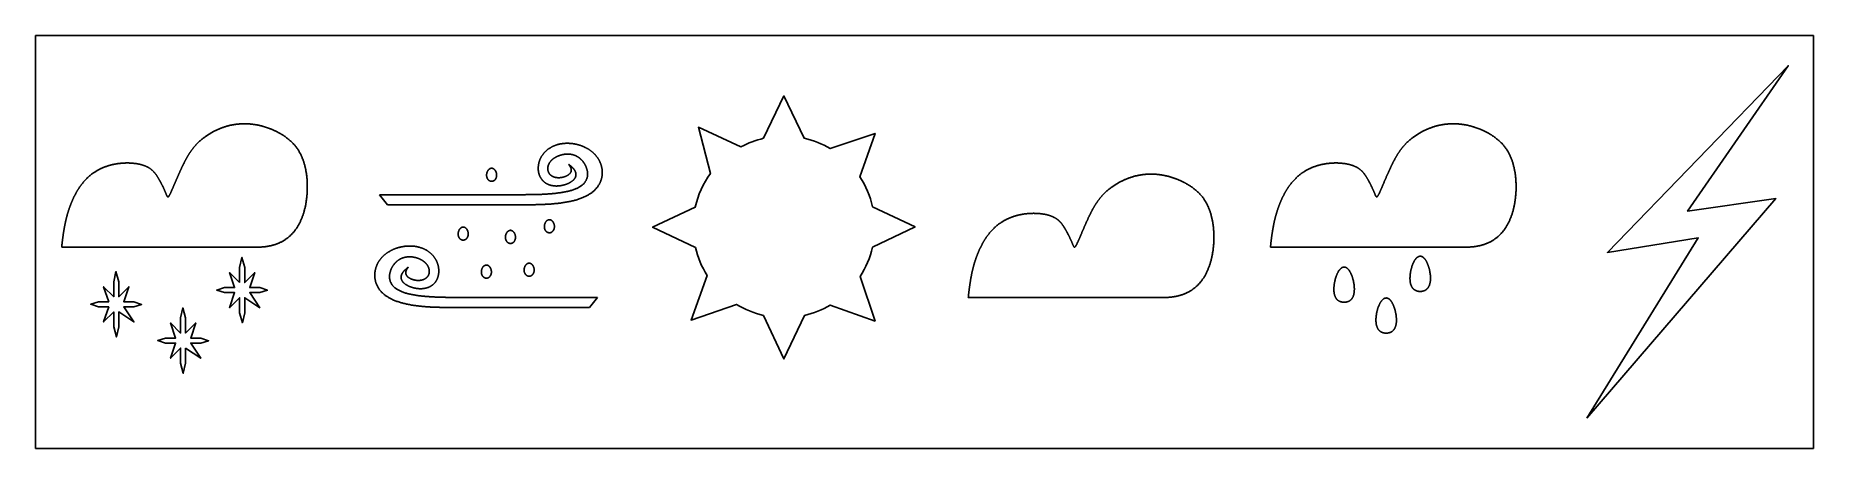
# Model space of a CAD drawing. Header units: millimetres. Extents: x 0 to 177, y -50 to -9.
import ezdxf

# ---------------------------------------------------------------- set-up
doc = ezdxf.new("R2010")
doc.units = ezdxf.units.MM
doc.layers.get('0').update_dxf_attribs({"linetype": 'CONTINUOUS'})

msp = doc.modelspace()

# ---------------------------------------------------------------- linework, layer by layer
for p, q in [((34.94, -25.8), (34.14, -24.8)), ((34.14, -24.8), (48.44, -24.8)), ((34.94, -25.8), (48.94, -25.8)), ((2.6, -30), (21.6, -30)), ((122.6, -30), (141.6, -30)), ((55.79, -35), (41.5, -35)), ((55, -36), (55.79, -35)), ((92.6, -35), (111.6, -35)), ((55, -36), (41, -36))]:
    msp.add_line(p, q)
for points in [[(0, -50), (176.5, -50), (176.5, -9), (0, -9)], [(154, -47), (172.76, -25.17), (164, -26.45), (174, -12), (156.05, -30.53), (165.06, -29.1)], [(20.26, -33.53), (20.26, -32.03), (20.48, -31.03), (20.76, -32.03), (20.76, -33.53), (21.76, -32.53), (21.26, -34.03), (22.26, -34.03), (23.02, -34.29), (22.26, -34.53), (21.26, -34.53), (22.26, -36.03), (20.76, -35.03), (20.76, -36.53), (20.53, -37.51), (20.26, -36.53), (20.26, -35.03), (19.26, -36.03), (19.76, -34.53), (18.76, -34.53), (17.98, -34.27), (18.76, -34.03), (19.76, -34.03), (19.26, -32.53)], [(7.26, -35.44), (6.76, -33.94), (7.76, -34.94), (7.76, -33.44), (7.98, -32.44), (8.26, -33.44), (8.26, -34.94), (9.26, -33.94), (8.76, -35.44), (9.76, -35.44), (10.52, -35.69), (9.76, -35.94), (8.76, -35.94), (9.76, -37.44), (8.26, -36.44), (8.26, -37.94), (8.03, -38.92), (7.76, -37.94), (7.76, -36.44), (6.76, -37.44), (7.26, -35.94), (6.26, -35.94), (5.48, -35.68), (6.26, -35.44)], [(14.9, -40.04), (14.9, -41.54), (14.67, -42.53), (14.4, -41.54), (14.4, -40.04), (13.4, -41.04), (13.9, -39.54), (12.9, -39.54), (12.13, -39.29), (12.9, -39.04), (13.9, -39.04), (13.4, -37.54), (14.4, -38.54), (14.4, -37.04), (14.62, -36.05), (14.9, -37.04), (14.9, -38.54), (15.9, -37.54), (15.4, -39.04), (16.4, -39.04), (17.17, -39.3), (16.4, -39.54), (15.4, -39.54), (16.4, -41.04)]]:
    msp.add_lwpolyline(points, close=True)
msp.add_lwpolyline([(72.28, -19.2, 0.066899), (70.03, -20.05), (65.81, -18.11), (67, -22.69, 0.102693), (65.49, -26.03), (61.25, -28.04), (65.51, -30.06, 0.083676), (66.67, -32.82), (65.07, -37.25), (69.57, -35.69, 0.080972), (72.26, -36.79), (74.29, -41.11), (76.34, -36.79, 0.076775), (78.9, -35.77), (83.35, -37.35), (81.86, -32.92, 0.087926), (83.09, -30.02), (87.31, -28), (83.1, -26, 0.089784), (81.84, -23.04), (83.34, -18.71), (78.89, -20.23, 0.07709), (76.32, -19.2), (74.3, -15)], format="xyb", close=True)
for points in [[(21.6, -30), (21.82, -30.01), (22.27, -30.02), (22.9, -29.98), (23.67, -29.83), (24.5, -29.49), (25.21, -29), (25.8, -28.36), (26.27, -27.59), (26.62, -26.71), (26.85, -25.76), (26.98, -24.76), (27, -23.77), (26.93, -22.81), (26.76, -21.93), (26.5, -21.13), (26.16, -20.44), (25.73, -19.85), (25.21, -19.34), (24.61, -18.9), (23.93, -18.51), (23.18, -18.19), (22.36, -17.93), (21.49, -17.77), (20.59, -17.73), (19.68, -17.81), (18.79, -18.03), (17.96, -18.36), (17.21, -18.77), (16.58, -19.22), (16.08, -19.66), (15.72, -20.07), (15.43, -20.46), (15.16, -20.87), (14.86, -21.4), (14.52, -22.08), (14.15, -22.92), (13.76, -23.82), (13.44, -24.59), (13.21, -25.05), (13.09, -25.08), (12.98, -24.77), (12.78, -24.29), (12.52, -23.74), (12.23, -23.22), (11.95, -22.76), (11.63, -22.38), (11.22, -22.08), (10.69, -21.85), (10.03, -21.7), (9.26, -21.63), (8.42, -21.66), (7.57, -21.8), (6.75, -22.06), (6.02, -22.42), (5.39, -22.88), (4.85, -23.41), (4.41, -23.97), (4.05, -24.55), (3.76, -25.12), (3.52, -25.68), (3.31, -26.24), (3.14, -26.8), (2.99, -27.39), (2.87, -27.99), (2.76, -28.63), (2.69, -29.16), (2.64, -29.57), (2.61, -29.86), (2.6, -30)], [(141.6, -30), (141.82, -30.01), (142.27, -30.02), (142.9, -29.98), (143.67, -29.83), (144.5, -29.49), (145.21, -29), (145.8, -28.36), (146.27, -27.59), (146.62, -26.71), (146.85, -25.76), (146.98, -24.76), (147, -23.77), (146.93, -22.81), (146.76, -21.93), (146.5, -21.13), (146.16, -20.44), (145.73, -19.85), (145.21, -19.34), (144.61, -18.9), (143.93, -18.51), (143.18, -18.19), (142.36, -17.93), (141.49, -17.77), (140.59, -17.73), (139.68, -17.81), (138.79, -18.03), (137.96, -18.36), (137.21, -18.77), (136.58, -19.22), (136.08, -19.66), (135.72, -20.07), (135.43, -20.46), (135.16, -20.87), (134.86, -21.4), (134.52, -22.08), (134.15, -22.92), (133.76, -23.82), (133.44, -24.59), (133.21, -25.05), (133.09, -25.08), (132.98, -24.77), (132.78, -24.29), (132.52, -23.74), (132.23, -23.22), (131.95, -22.76), (131.63, -22.38), (131.22, -22.08), (130.69, -21.85), (130.03, -21.7), (129.26, -21.63), (128.42, -21.66), (127.57, -21.8), (126.75, -22.06), (126.02, -22.42), (125.39, -22.88), (124.85, -23.41), (124.41, -23.97), (124.05, -24.55), (123.76, -25.12), (123.52, -25.68), (123.31, -26.24), (123.14, -26.8), (122.99, -27.39), (122.87, -27.99), (122.76, -28.63), (122.69, -29.16), (122.64, -29.57), (122.61, -29.86), (122.6, -30)], [(48.44, -24.8), (48.68, -24.8), (49.16, -24.8), (49.86, -24.79), (50.72, -24.75), (51.69, -24.67), (52.55, -24.55), (53.28, -24.37), (53.87, -24.14), (54.33, -23.84), (54.63, -23.49), (54.8, -23.09), (54.83, -22.65), (54.74, -22.22), (54.56, -21.8), (54.31, -21.43), (54, -21.14), (53.66, -20.93), (53.28, -20.8), (52.88, -20.75), (52.47, -20.78), (52.06, -20.88), (51.67, -21.04), (51.33, -21.26), (51.05, -21.55), (50.88, -21.87), (50.82, -22.22), (50.88, -22.55), (51.06, -22.83), (51.35, -23.03), (51.73, -23.13), (52.14, -23.13), (52.54, -23.03), (52.88, -22.87), (53.12, -22.66), (53.22, -22.41), (53.18, -22.18), (53.08, -22), (52.99, -21.87), (52.94, -21.8)], [(48.94, -25.8), (49.25, -25.8), (49.87, -25.79), (50.74, -25.77), (51.8, -25.69), (52.94, -25.52), (53.92, -25.28), (54.72, -24.95), (55.36, -24.54), (55.83, -24.04), (56.15, -23.47), (56.29, -22.84), (56.27, -22.2), (56.08, -21.57), (55.73, -20.98), (55.23, -20.48), (54.61, -20.09), (53.91, -19.82), (53.16, -19.68), (52.42, -19.68), (51.72, -19.82), (51.11, -20.09), (50.6, -20.48), (50.21, -20.96), (49.96, -21.52), (49.87, -22.12), (49.92, -22.7), (50.15, -23.22), (50.53, -23.63), (51.05, -23.89), (51.66, -23.98), (52.31, -23.91), (52.91, -23.71), (53.38, -23.42), (53.66, -23.06), (53.7, -22.67), (53.53, -22.33), (53.28, -22.07), (53.06, -21.89), (52.94, -21.8)], [(45.28, -22.18), (45.24, -22.18), (45.18, -22.18), (45.09, -22.22), (44.98, -22.3), (44.86, -22.46), (44.79, -22.66), (44.76, -22.86), (44.79, -23.06), (44.86, -23.24), (44.98, -23.38), (45.12, -23.46), (45.28, -23.49), (45.43, -23.46), (45.58, -23.38), (45.69, -23.24), (45.76, -23.06), (45.79, -22.86), (45.76, -22.66), (45.69, -22.46), (45.58, -22.3), (45.46, -22.22), (45.37, -22.18), (45.31, -22.18), (45.28, -22.18)], [(111.6, -35), (111.82, -35.01), (112.27, -35.02), (112.9, -34.98), (113.67, -34.83), (114.5, -34.49), (115.21, -34), (115.8, -33.36), (116.27, -32.59), (116.62, -31.71), (116.85, -30.76), (116.98, -29.76), (117, -28.77), (116.93, -27.81), (116.76, -26.93), (116.5, -26.13), (116.16, -25.44), (115.73, -24.85), (115.21, -24.34), (114.61, -23.9), (113.93, -23.51), (113.18, -23.19), (112.36, -22.93), (111.49, -22.77), (110.59, -22.73), (109.68, -22.81), (108.79, -23.03), (107.96, -23.36), (107.21, -23.77), (106.58, -24.22), (106.08, -24.66), (105.72, -25.07), (105.43, -25.46), (105.16, -25.87), (104.86, -26.4), (104.52, -27.08), (104.15, -27.92), (103.76, -28.82), (103.44, -29.59), (103.21, -30.05), (103.09, -30.08), (102.98, -29.77), (102.78, -29.29), (102.52, -28.74), (102.23, -28.22), (101.95, -27.76), (101.63, -27.38), (101.22, -27.08), (100.69, -26.85), (100.03, -26.7), (99.26, -26.63), (98.42, -26.66), (97.57, -26.8), (96.75, -27.06), (96.02, -27.42), (95.39, -27.88), (94.85, -28.41), (94.41, -28.97), (94.05, -29.55), (93.76, -30.12), (93.52, -30.68), (93.31, -31.24), (93.14, -31.8), (92.99, -32.39), (92.87, -32.99), (92.76, -33.63), (92.69, -34.16), (92.64, -34.57), (92.61, -34.86), (92.6, -35)], [(42.45, -28.01), (42.42, -28.01), (42.36, -28.02), (42.27, -28.05), (42.15, -28.14), (42.04, -28.3), (41.97, -28.49), (41.94, -28.7), (41.96, -28.9), (42.04, -29.08), (42.15, -29.21), (42.29, -29.3), (42.45, -29.33), (42.61, -29.3), (42.75, -29.21), (42.87, -29.08), (42.94, -28.9), (42.97, -28.7), (42.94, -28.49), (42.87, -28.3), (42.75, -28.14), (42.64, -28.05), (42.55, -28.02), (42.48, -28.01), (42.45, -28.01)], [(51.01, -27.29), (50.98, -27.29), (50.92, -27.29), (50.82, -27.33), (50.71, -27.41), (50.6, -27.57), (50.52, -27.77), (50.5, -27.97), (50.52, -28.17), (50.6, -28.35), (50.71, -28.49), (50.85, -28.57), (51.01, -28.6), (51.17, -28.57), (51.31, -28.49), (51.42, -28.35), (51.5, -28.17), (51.52, -27.97), (51.5, -27.77), (51.42, -27.57), (51.31, -27.41), (51.19, -27.33), (51.1, -27.29), (51.04, -27.29), (51.01, -27.29)], [(41, -36), (40.68, -36), (40.06, -35.99), (39.19, -35.97), (38.14, -35.89), (36.99, -35.72), (36.02, -35.48), (35.22, -35.15), (34.58, -34.74), (34.1, -34.24), (33.79, -33.67), (33.64, -33.04), (33.67, -32.4), (33.85, -31.76), (34.2, -31.18), (34.7, -30.68), (35.32, -30.29), (36.03, -30.02), (36.78, -29.88), (37.52, -29.88), (38.22, -30.02), (38.83, -30.29), (39.34, -30.68), (39.73, -31.16), (39.97, -31.72), (40.07, -32.31), (40.01, -32.9), (39.79, -33.42), (39.41, -33.83), (38.89, -34.09), (38.27, -34.18), (37.62, -34.11), (37.03, -33.91), (36.55, -33.62), (36.28, -33.26), (36.24, -32.87), (36.41, -32.53), (36.66, -32.27), (36.88, -32.09), (37, -32)], [(47.15, -28.34), (47.12, -28.34), (47.05, -28.35), (46.96, -28.38), (46.85, -28.47), (46.73, -28.63), (46.66, -28.82), (46.63, -29.03), (46.66, -29.23), (46.73, -29.41), (46.85, -29.54), (46.99, -29.63), (47.15, -29.66), (47.3, -29.63), (47.45, -29.54), (47.56, -29.41), (47.63, -29.23), (47.66, -29.03), (47.63, -28.82), (47.56, -28.63), (47.45, -28.47), (47.33, -28.38), (47.24, -28.35), (47.18, -28.34), (47.15, -28.34)], [(41.5, -35), (41.25, -35), (40.77, -35), (40.08, -34.98), (39.22, -34.95), (38.24, -34.87), (37.39, -34.74), (36.66, -34.57), (36.06, -34.33), (35.61, -34.04), (35.31, -33.69), (35.14, -33.29), (35.11, -32.85), (35.2, -32.41), (35.37, -32), (35.63, -31.63), (35.93, -31.34), (36.28, -31.13), (36.66, -31), (37.06, -30.95), (37.47, -30.98), (37.88, -31.07), (38.27, -31.24), (38.61, -31.46), (38.88, -31.74), (39.06, -32.07), (39.12, -32.42), (39.06, -32.75), (38.88, -33.03), (38.58, -33.23), (38.21, -33.33), (37.79, -33.33), (37.39, -33.23), (37.05, -33.07), (36.82, -32.86), (36.72, -32.61), (36.76, -32.38), (36.85, -32.19), (36.95, -32.07), (37, -32)], [(49, -31.6), (48.97, -31.6), (48.91, -31.61), (48.81, -31.64), (48.7, -31.72), (48.59, -31.88), (48.51, -32.08), (48.49, -32.29), (48.51, -32.49), (48.59, -32.66), (48.7, -32.8), (48.84, -32.89), (49, -32.91), (49.16, -32.89), (49.3, -32.8), (49.41, -32.66), (49.49, -32.49), (49.51, -32.29), (49.49, -32.08), (49.41, -31.88), (49.3, -31.72), (49.19, -31.64), (49.09, -31.61), (49.03, -31.6), (49, -31.6)], [(49, -31.6), (48.97, -31.6), (48.91, -31.61), (48.81, -31.64), (48.7, -31.72), (48.59, -31.88), (48.51, -32.08), (48.49, -32.29), (48.51, -32.49), (48.59, -32.66), (48.7, -32.8), (48.84, -32.89), (49, -32.91), (49.16, -32.89), (49.3, -32.8), (49.41, -32.66), (49.49, -32.49), (49.51, -32.29), (49.49, -32.08), (49.41, -31.88), (49.3, -31.72), (49.19, -31.64), (49.09, -31.61), (49.03, -31.6), (49, -31.6)], [(137.47, -30.91), (137.41, -30.91), (137.28, -30.94), (137.09, -31.05), (136.86, -31.35), (136.63, -31.88), (136.48, -32.5), (136.42, -33.1), (136.47, -33.62), (136.61, -34), (136.85, -34.25), (137.14, -34.39), (137.46, -34.43), (137.79, -34.39), (138.08, -34.25), (138.31, -34), (138.46, -33.62), (138.51, -33.1), (138.45, -32.5), (138.3, -31.88), (138.07, -31.35), (137.84, -31.05), (137.66, -30.94), (137.53, -30.91), (137.47, -30.91)], [(44.76, -31.79), (44.72, -31.79), (44.66, -31.8), (44.57, -31.83), (44.46, -31.91), (44.34, -32.07), (44.27, -32.27), (44.24, -32.48), (44.27, -32.68), (44.34, -32.85), (44.46, -32.99), (44.6, -33.08), (44.76, -33.11), (44.91, -33.08), (45.06, -32.99), (45.17, -32.85), (45.24, -32.68), (45.27, -32.48), (45.24, -32.27), (45.17, -32.07), (45.06, -31.91), (44.94, -31.83), (44.85, -31.8), (44.79, -31.79), (44.76, -31.79)], [(129.91, -31.99), (129.85, -31.99), (129.72, -32.01), (129.54, -32.13), (129.31, -32.42), (129.08, -32.96), (128.92, -33.57), (128.87, -34.18), (128.91, -34.69), (129.06, -35.08), (129.29, -35.33), (129.58, -35.46), (129.91, -35.5), (130.23, -35.46), (130.52, -35.33), (130.76, -35.08), (130.9, -34.69), (130.95, -34.18), (130.89, -33.57), (130.74, -32.96), (130.51, -32.42), (130.29, -32.13), (130.1, -32.01), (129.97, -31.99), (129.91, -31.99)], [(134.09, -35.06), (134.03, -35.06), (133.9, -35.08), (133.72, -35.19), (133.49, -35.49), (133.25, -36.02), (133.1, -36.64), (133.04, -37.24), (133.09, -37.76), (133.24, -38.15), (133.47, -38.4), (133.76, -38.53), (134.08, -38.57), (134.41, -38.53), (134.7, -38.4), (134.93, -38.15), (135.08, -37.76), (135.13, -37.25), (135.07, -36.64), (134.92, -36.03), (134.69, -35.49), (134.46, -35.2), (134.28, -35.08), (134.15, -35.06), (134.09, -35.06)]]:
    msp.add_open_spline(points, degree=5)

doc.saveas('drawing.dxf')
